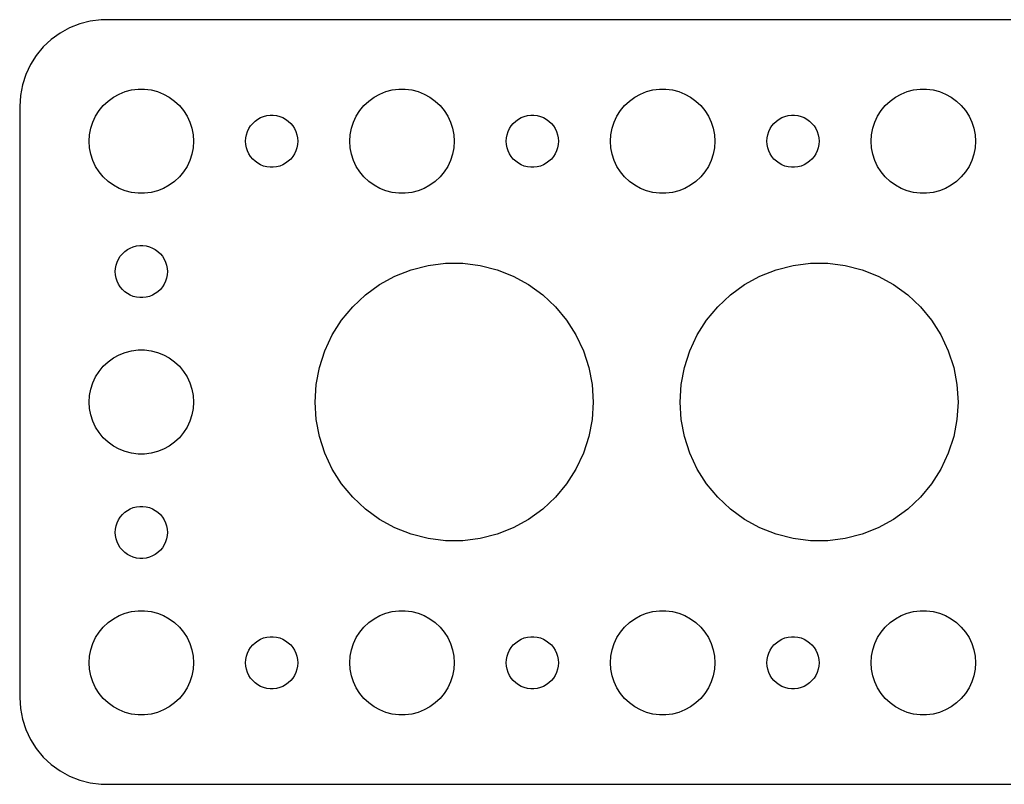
# Model space of a CAD drawing. Header units: metres. Extents: x -67 to 67, y 32 to 76.
# Drawn here: x -67 to -10.3, y 32 to 76 of the extents above; entities that cross this region are included whole.
import ezdxf

# ---------------------------------------------------------------- set-up
doc = ezdxf.new("R2010")
doc.units = ezdxf.units.M

msp = doc.modelspace()

# ---------------------------------------------------------------- linework, layer by layer
for p, q in [((-62.3139, 75.9901), (-62.9369, 75.9114)), ((62.3139, 75.9901), (-62.3139, 75.9901)), ((-64.1289, 75.5241), (-64.6791, 75.2216)), ((-63.5451, 75.7553), (-64.1289, 75.5241)), ((-62.9369, 75.9114), (-63.5451, 75.7553)), ((-65.1871, 74.8526), (-65.6448, 74.4227)), ((-64.6791, 75.2216), (-65.1871, 74.8526)), ((-65.6448, 74.4227), (-66.0451, 73.9389)), ((-66.0451, 73.9389), (-66.3815, 73.4088)), ((-66.3815, 73.4088), (-66.6489, 72.8406)), ((-66.6489, 72.8406), (-66.8429, 72.2434)), ((-66.8429, 72.2434), (-66.9606, 71.6267)), ((-60.5621, 71.9469), (-60.1884, 71.9941)), ((-60.1884, 71.9941), (-59.8116, 71.9941)), ((-59.8116, 71.9941), (-59.4379, 71.9469)), ((-45.5621, 71.9469), (-45.1884, 71.9941)), ((-45.1884, 71.9941), (-44.8116, 71.9941)), ((-44.8116, 71.9941), (-44.4379, 71.9469)), ((-30.5621, 71.9469), (-30.1884, 71.9941)), ((-30.1884, 71.9941), (-29.8116, 71.9941)), ((-29.8116, 71.9941), (-29.4379, 71.9469)), ((-15.5621, 71.9469), (-15.1884, 71.9941)), ((-15.1884, 71.9941), (-14.8116, 71.9941)), ((-14.8116, 71.9941), (-14.4379, 71.9469)), ((-66.9606, 71.6267), (-67, 71)), ((-61.9123, 71.3115), (-61.6075, 71.533)), ((-61.6075, 71.533), (-61.2773, 71.7145)), ((-61.2773, 71.7145), (-60.927, 71.8532)), ((-60.927, 71.8532), (-60.5621, 71.9469)), ((-59.4379, 71.9469), (-59.0729, 71.8532)), ((-59.0729, 71.8532), (-58.7227, 71.7145)), ((-58.7227, 71.7145), (-58.3925, 71.533)), ((-58.3925, 71.533), (-58.0877, 71.3115)), ((-46.9123, 71.3115), (-46.6075, 71.533)), ((-46.6075, 71.533), (-46.2773, 71.7145)), ((-46.2773, 71.7145), (-45.927, 71.8532)), ((-45.927, 71.8532), (-45.5621, 71.9469)), ((-44.4379, 71.9469), (-44.0729, 71.8532)), ((-44.0729, 71.8532), (-43.7227, 71.7145)), ((-43.7227, 71.7145), (-43.3925, 71.533)), ((-43.3925, 71.533), (-43.0877, 71.3115)), ((-31.9123, 71.3115), (-31.6075, 71.533)), ((-31.6075, 71.533), (-31.2773, 71.7145)), ((-31.2773, 71.7145), (-30.927, 71.8532)), ((-30.927, 71.8532), (-30.5621, 71.9469)), ((-29.4379, 71.9469), (-29.0729, 71.8532)), ((-29.0729, 71.8532), (-28.7227, 71.7145)), ((-28.7227, 71.7145), (-28.3925, 71.533)), ((-28.3925, 71.533), (-28.0877, 71.3115)), ((-16.9123, 71.3115), (-16.6075, 71.533)), ((-16.6075, 71.533), (-16.2773, 71.7145)), ((-16.2773, 71.7145), (-15.927, 71.8532)), ((-15.927, 71.8532), (-15.5621, 71.9469)), ((-14.4379, 71.9469), (-14.0729, 71.8532)), ((-14.0729, 71.8532), (-13.7227, 71.7145)), ((-13.7227, 71.7145), (-13.3925, 71.533)), ((-13.3925, 71.533), (-13.0877, 71.3115)), ((-67, 71), (-67, 37)), ((-62.427, 70.7634), (-62.1869, 71.0536)), ((-62.1869, 71.0536), (-61.9123, 71.3115)), ((-58.0877, 71.3115), (-57.8131, 71.0536)), ((-57.8131, 71.0536), (-57.5729, 70.7634)), ((-47.427, 70.7634), (-47.1869, 71.0536)), ((-47.1869, 71.0536), (-46.9123, 71.3115)), ((-43.0877, 71.3115), (-42.8131, 71.0536)), ((-42.8131, 71.0536), (-42.5729, 70.7634)), ((-32.427, 70.7634), (-32.1869, 71.0536)), ((-32.1869, 71.0536), (-31.9123, 71.3115)), ((-28.0877, 71.3115), (-27.8131, 71.0536)), ((-27.8131, 71.0536), (-27.5729, 70.7634)), ((-17.427, 70.7634), (-17.1869, 71.0536)), ((-17.1869, 71.0536), (-16.9123, 71.3115)), ((-13.0877, 71.3115), (-12.8131, 71.0536)), ((-12.8131, 71.0536), (-12.5729, 70.7634)), ((-62.7893, 70.1044), (-62.6289, 70.4453)), ((-62.6289, 70.4453), (-62.427, 70.7634)), ((-57.5729, 70.7634), (-57.3711, 70.4453)), ((-57.3711, 70.4453), (-57.2107, 70.1044)), ((-53.4561, 70.1558), (-53.3037, 70.2665)), ((-53.3037, 70.2665), (-53.1387, 70.3572)), ((-53.1387, 70.3572), (-52.9635, 70.4266)), ((-52.9635, 70.4266), (-52.7811, 70.4734)), ((-52.7811, 70.4734), (-52.5942, 70.497)), ((-52.5942, 70.497), (-52.4058, 70.497)), ((-52.4058, 70.497), (-52.2189, 70.4734)), ((-52.2189, 70.4734), (-52.0365, 70.4266)), ((-52.0365, 70.4266), (-51.8613, 70.3572)), ((-51.8613, 70.3572), (-51.6963, 70.2665)), ((-51.6963, 70.2665), (-51.5439, 70.1558)), ((-47.7893, 70.1044), (-47.6289, 70.4453)), ((-47.6289, 70.4453), (-47.427, 70.7634)), ((-42.5729, 70.7634), (-42.3711, 70.4453)), ((-42.3711, 70.4453), (-42.2107, 70.1044)), ((-38.4561, 70.1558), (-38.3037, 70.2665)), ((-38.3037, 70.2665), (-38.1387, 70.3572)), ((-38.1387, 70.3572), (-37.9635, 70.4266)), ((-37.9635, 70.4266), (-37.7811, 70.4734)), ((-37.7811, 70.4734), (-37.5942, 70.497)), ((-37.5942, 70.497), (-37.4058, 70.497)), ((-37.4058, 70.497), (-37.2189, 70.4734)), ((-37.2189, 70.4734), (-37.0365, 70.4266)), ((-37.0365, 70.4266), (-36.8613, 70.3572)), ((-36.8613, 70.3572), (-36.6963, 70.2665)), ((-36.6963, 70.2665), (-36.5439, 70.1558)), ((-32.7893, 70.1044), (-32.6289, 70.4453)), ((-32.6289, 70.4453), (-32.427, 70.7634)), ((-27.5729, 70.7634), (-27.3711, 70.4453)), ((-27.3711, 70.4453), (-27.2107, 70.1044)), ((-23.4561, 70.1558), (-23.3037, 70.2665)), ((-23.3037, 70.2665), (-23.1387, 70.3572)), ((-23.1387, 70.3572), (-22.9635, 70.4266)), ((-22.9635, 70.4266), (-22.7811, 70.4734)), ((-22.7811, 70.4734), (-22.5942, 70.497)), ((-22.5942, 70.497), (-22.4058, 70.497)), ((-22.4058, 70.497), (-22.2189, 70.4734)), ((-22.2189, 70.4734), (-22.0365, 70.4266)), ((-22.0365, 70.4266), (-21.8613, 70.3572)), ((-21.8613, 70.3572), (-21.6963, 70.2665)), ((-21.6963, 70.2665), (-21.5439, 70.1558)), ((-17.7893, 70.1044), (-17.6289, 70.4453)), ((-17.6289, 70.4453), (-17.427, 70.7634)), ((-12.5729, 70.7634), (-12.3711, 70.4453)), ((-12.3711, 70.4453), (-12.2107, 70.1044)), ((-62.9763, 69.376), (-62.9057, 69.7461)), ((-62.9057, 69.7461), (-62.7893, 70.1044)), ((-57.2107, 70.1044), (-57.0942, 69.7461)), ((-57.0942, 69.7461), (-57.0237, 69.376)), ((-53.8947, 69.5522), (-53.8145, 69.7226)), ((-53.8145, 69.7226), (-53.7135, 69.8817)), ((-53.7135, 69.8817), (-53.5934, 70.0268)), ((-53.5934, 70.0268), (-53.4561, 70.1558)), ((-51.5439, 70.1558), (-51.4065, 70.0268)), ((-51.4065, 70.0268), (-51.2865, 69.8817)), ((-51.2865, 69.8817), (-51.1855, 69.7226)), ((-51.1855, 69.7226), (-51.1053, 69.5522)), ((-47.9763, 69.376), (-47.9057, 69.7461)), ((-47.9057, 69.7461), (-47.7893, 70.1044)), ((-42.2107, 70.1044), (-42.0942, 69.7461)), ((-42.0942, 69.7461), (-42.0237, 69.376)), ((-38.8947, 69.5522), (-38.8145, 69.7226)), ((-38.8145, 69.7226), (-38.7135, 69.8817)), ((-38.7135, 69.8817), (-38.5934, 70.0268)), ((-38.5934, 70.0268), (-38.4561, 70.1558)), ((-36.5439, 70.1558), (-36.4065, 70.0268)), ((-36.4065, 70.0268), (-36.2865, 69.8817)), ((-36.2865, 69.8817), (-36.1855, 69.7226)), ((-36.1855, 69.7226), (-36.1053, 69.5522)), ((-32.9763, 69.376), (-32.9057, 69.7461)), ((-32.9057, 69.7461), (-32.7893, 70.1044)), ((-27.2107, 70.1044), (-27.0942, 69.7461)), ((-27.0942, 69.7461), (-27.0237, 69.376)), ((-23.8947, 69.5522), (-23.8145, 69.7226)), ((-23.8145, 69.7226), (-23.7135, 69.8817)), ((-23.7135, 69.8817), (-23.5934, 70.0268)), ((-23.5934, 70.0268), (-23.4561, 70.1558)), ((-21.5439, 70.1558), (-21.4065, 70.0268)), ((-21.4065, 70.0268), (-21.2865, 69.8817)), ((-21.2865, 69.8817), (-21.1855, 69.7226)), ((-21.1855, 69.7226), (-21.1053, 69.5522)), ((-17.9763, 69.376), (-17.9057, 69.7461)), ((-17.9057, 69.7461), (-17.7893, 70.1044)), ((-12.2107, 70.1044), (-12.0942, 69.7461)), ((-12.0942, 69.7461), (-12.0237, 69.376)), ((-63, 69), (-62.9763, 69.376)), ((-57.0237, 69.376), (-57, 69)), ((-54, 69), (-53.9882, 69.188)), ((-53.9882, 69.188), (-53.9529, 69.373)), ((-53.9529, 69.373), (-53.8947, 69.5522)), ((-51.1053, 69.5522), (-51.0471, 69.373)), ((-51.0471, 69.373), (-51.0118, 69.188)), ((-51.0118, 69.188), (-51, 69)), ((-48, 69), (-47.9763, 69.376)), ((-42.0237, 69.376), (-42, 69)), ((-39, 69), (-38.9882, 69.188)), ((-38.9882, 69.188), (-38.9529, 69.373)), ((-38.9529, 69.373), (-38.8947, 69.5522)), ((-36.1053, 69.5522), (-36.0471, 69.373)), ((-36.0471, 69.373), (-36.0118, 69.188)), ((-36.0118, 69.188), (-36, 69)), ((-33, 69), (-32.9763, 69.376)), ((-27.0237, 69.376), (-27, 69)), ((-24, 69), (-23.9882, 69.188)), ((-23.9882, 69.188), (-23.9529, 69.373)), ((-23.9529, 69.373), (-23.8947, 69.5522)), ((-21.1053, 69.5522), (-21.0471, 69.373)), ((-21.0471, 69.373), (-21.0118, 69.188)), ((-21.0118, 69.188), (-21, 69)), ((-18, 69), (-17.9763, 69.376)), ((-12.0237, 69.376), (-12, 69)), ((-62.9763, 68.624), (-63, 69)), ((-62.9057, 68.2539), (-62.9763, 68.624)), ((-57.0237, 68.624), (-57.0942, 68.2539)), ((-57, 69), (-57.0237, 68.624)), ((-53.9882, 68.812), (-54, 69)), ((-53.9529, 68.627), (-53.9882, 68.812)), ((-53.8947, 68.4478), (-53.9529, 68.627)), ((-51.0471, 68.627), (-51.1053, 68.4478)), ((-51.0118, 68.812), (-51.0471, 68.627)), ((-51, 69), (-51.0118, 68.812)), ((-47.9763, 68.624), (-48, 69)), ((-47.9057, 68.2539), (-47.9763, 68.624)), ((-42.0237, 68.624), (-42.0942, 68.2539)), ((-42, 69), (-42.0237, 68.624)), ((-38.9882, 68.812), (-39, 69)), ((-38.9529, 68.627), (-38.9882, 68.812)), ((-38.8947, 68.4478), (-38.9529, 68.627)), ((-36.0471, 68.627), (-36.1053, 68.4478)), ((-36.0118, 68.812), (-36.0471, 68.627)), ((-36, 69), (-36.0118, 68.812)), ((-32.9763, 68.624), (-33, 69)), ((-32.9057, 68.2539), (-32.9763, 68.624)), ((-27.0237, 68.624), (-27.0942, 68.2539)), ((-27, 69), (-27.0237, 68.624)), ((-23.9882, 68.812), (-24, 69)), ((-23.9529, 68.627), (-23.9882, 68.812)), ((-23.8947, 68.4478), (-23.9529, 68.627)), ((-21.0471, 68.627), (-21.1053, 68.4478)), ((-21.0118, 68.812), (-21.0471, 68.627)), ((-21, 69), (-21.0118, 68.812)), ((-17.9763, 68.624), (-18, 69)), ((-17.9057, 68.2539), (-17.9763, 68.624)), ((-12.0237, 68.624), (-12.0942, 68.2539)), ((-12, 69), (-12.0237, 68.624)), ((-62.7893, 67.8956), (-62.9057, 68.2539)), ((-57.0942, 68.2539), (-57.2107, 67.8956)), ((-53.8145, 68.2774), (-53.8947, 68.4478)), ((-53.7135, 68.1183), (-53.8145, 68.2774)), ((-53.5934, 67.9732), (-53.7135, 68.1183)), ((-51.2865, 68.1183), (-51.4065, 67.9732)), ((-51.1855, 68.2774), (-51.2865, 68.1183)), ((-51.1053, 68.4478), (-51.1855, 68.2774)), ((-47.7893, 67.8956), (-47.9057, 68.2539)), ((-42.0942, 68.2539), (-42.2107, 67.8956)), ((-38.8145, 68.2774), (-38.8947, 68.4478)), ((-38.7135, 68.1183), (-38.8145, 68.2774)), ((-38.5934, 67.9732), (-38.7135, 68.1183)), ((-36.2865, 68.1183), (-36.4065, 67.9732)), ((-36.1855, 68.2774), (-36.2865, 68.1183)), ((-36.1053, 68.4478), (-36.1855, 68.2774)), ((-32.7893, 67.8956), (-32.9057, 68.2539)), ((-27.0942, 68.2539), (-27.2107, 67.8956)), ((-23.8145, 68.2774), (-23.8947, 68.4478)), ((-23.7135, 68.1183), (-23.8145, 68.2774)), ((-23.5934, 67.9732), (-23.7135, 68.1183)), ((-21.2865, 68.1183), (-21.4065, 67.9732)), ((-21.1855, 68.2774), (-21.2865, 68.1183)), ((-21.1053, 68.4478), (-21.1855, 68.2774)), ((-17.7893, 67.8956), (-17.9057, 68.2539)), ((-12.0942, 68.2539), (-12.2107, 67.8956)), ((-62.6289, 67.5547), (-62.7893, 67.8956)), ((-62.427, 67.2366), (-62.6289, 67.5547)), ((-57.3711, 67.5547), (-57.5729, 67.2366)), ((-57.2107, 67.8956), (-57.3711, 67.5547)), ((-53.4561, 67.8442), (-53.5934, 67.9732)), ((-53.3037, 67.7335), (-53.4561, 67.8442)), ((-53.1387, 67.6427), (-53.3037, 67.7335)), ((-52.9635, 67.5734), (-53.1387, 67.6427)), ((-52.7811, 67.5266), (-52.9635, 67.5734)), ((-52.5942, 67.5029), (-52.7811, 67.5266)), ((-52.4058, 67.5029), (-52.5942, 67.5029)), ((-52.2189, 67.5266), (-52.4058, 67.5029)), ((-52.0365, 67.5734), (-52.2189, 67.5266)), ((-51.8613, 67.6427), (-52.0365, 67.5734)), ((-51.6963, 67.7335), (-51.8613, 67.6427)), ((-51.5439, 67.8442), (-51.6963, 67.7335)), ((-51.4065, 67.9732), (-51.5439, 67.8442)), ((-47.6289, 67.5547), (-47.7893, 67.8956)), ((-47.427, 67.2366), (-47.6289, 67.5547)), ((-42.3711, 67.5547), (-42.5729, 67.2366)), ((-42.2107, 67.8956), (-42.3711, 67.5547)), ((-38.4561, 67.8442), (-38.5934, 67.9732)), ((-38.3037, 67.7335), (-38.4561, 67.8442)), ((-38.1387, 67.6427), (-38.3037, 67.7335)), ((-37.9635, 67.5734), (-38.1387, 67.6427)), ((-37.7811, 67.5266), (-37.9635, 67.5734)), ((-37.5942, 67.5029), (-37.7811, 67.5266)), ((-37.4058, 67.5029), (-37.5942, 67.5029)), ((-37.2189, 67.5266), (-37.4058, 67.5029)), ((-37.0365, 67.5734), (-37.2189, 67.5266)), ((-36.8613, 67.6427), (-37.0365, 67.5734)), ((-36.6963, 67.7335), (-36.8613, 67.6427)), ((-36.5439, 67.8442), (-36.6963, 67.7335)), ((-36.4065, 67.9732), (-36.5439, 67.8442)), ((-32.6289, 67.5547), (-32.7893, 67.8956)), ((-32.427, 67.2366), (-32.6289, 67.5547)), ((-27.3711, 67.5547), (-27.5729, 67.2366)), ((-27.2107, 67.8956), (-27.3711, 67.5547)), ((-23.4561, 67.8442), (-23.5934, 67.9732)), ((-23.3037, 67.7335), (-23.4561, 67.8442)), ((-23.1387, 67.6427), (-23.3037, 67.7335)), ((-22.9635, 67.5734), (-23.1387, 67.6427)), ((-22.7811, 67.5266), (-22.9635, 67.5734)), ((-22.5942, 67.5029), (-22.7811, 67.5266)), ((-22.4058, 67.5029), (-22.5942, 67.5029)), ((-22.2189, 67.5266), (-22.4058, 67.5029)), ((-22.0365, 67.5734), (-22.2189, 67.5266)), ((-21.8613, 67.6427), (-22.0365, 67.5734)), ((-21.6963, 67.7335), (-21.8613, 67.6427)), ((-21.5439, 67.8442), (-21.6963, 67.7335)), ((-21.4065, 67.9732), (-21.5439, 67.8442)), ((-17.6289, 67.5547), (-17.7893, 67.8956)), ((-17.427, 67.2366), (-17.6289, 67.5547)), ((-12.3711, 67.5547), (-12.5729, 67.2366)), ((-12.2107, 67.8956), (-12.3711, 67.5547)), ((-62.1869, 66.9464), (-62.427, 67.2366)), ((-61.9123, 66.6884), (-62.1869, 66.9464)), ((-57.8131, 66.9464), (-58.0877, 66.6884)), ((-57.5729, 67.2366), (-57.8131, 66.9464)), ((-47.1869, 66.9464), (-47.427, 67.2366)), ((-46.9123, 66.6884), (-47.1869, 66.9464)), ((-42.8131, 66.9464), (-43.0877, 66.6884)), ((-42.5729, 67.2366), (-42.8131, 66.9464)), ((-32.1869, 66.9464), (-32.427, 67.2366)), ((-31.9123, 66.6884), (-32.1869, 66.9464)), ((-27.8131, 66.9464), (-28.0877, 66.6884)), ((-27.5729, 67.2366), (-27.8131, 66.9464)), ((-17.1869, 66.9464), (-17.427, 67.2366)), ((-16.9123, 66.6884), (-17.1869, 66.9464)), ((-12.8131, 66.9464), (-13.0877, 66.6884)), ((-12.5729, 67.2366), (-12.8131, 66.9464)), ((-61.6075, 66.467), (-61.9123, 66.6884)), ((-61.2773, 66.2855), (-61.6075, 66.467)), ((-58.3925, 66.467), (-58.7227, 66.2855)), ((-58.0877, 66.6884), (-58.3925, 66.467)), ((-46.6075, 66.467), (-46.9123, 66.6884)), ((-46.2773, 66.2855), (-46.6075, 66.467)), ((-43.3925, 66.467), (-43.7227, 66.2855)), ((-43.0877, 66.6884), (-43.3925, 66.467)), ((-31.6075, 66.467), (-31.9123, 66.6884)), ((-31.2773, 66.2855), (-31.6075, 66.467)), ((-28.3925, 66.467), (-28.7227, 66.2855)), ((-28.0877, 66.6884), (-28.3925, 66.467)), ((-16.6075, 66.467), (-16.9123, 66.6884)), ((-16.2773, 66.2855), (-16.6075, 66.467)), ((-13.3925, 66.467), (-13.7227, 66.2855)), ((-13.0877, 66.6884), (-13.3925, 66.467)), ((-60.927, 66.1468), (-61.2773, 66.2855)), ((-60.5621, 66.0531), (-60.927, 66.1468)), ((-60.1884, 66.0059), (-60.5621, 66.0531)), ((-59.8116, 66.0059), (-60.1884, 66.0059)), ((-59.4379, 66.0531), (-59.8116, 66.0059)), ((-59.0729, 66.1468), (-59.4379, 66.0531)), ((-58.7227, 66.2855), (-59.0729, 66.1468)), ((-45.927, 66.1468), (-46.2773, 66.2855)), ((-45.5621, 66.0531), (-45.927, 66.1468)), ((-45.1884, 66.0059), (-45.5621, 66.0531)), ((-44.8116, 66.0059), (-45.1884, 66.0059)), ((-44.4379, 66.0531), (-44.8116, 66.0059)), ((-44.0729, 66.1468), (-44.4379, 66.0531)), ((-43.7227, 66.2855), (-44.0729, 66.1468)), ((-30.927, 66.1468), (-31.2773, 66.2855)), ((-30.5621, 66.0531), (-30.927, 66.1468)), ((-30.1884, 66.0059), (-30.5621, 66.0531)), ((-29.8116, 66.0059), (-30.1884, 66.0059)), ((-29.4379, 66.0531), (-29.8116, 66.0059)), ((-29.0729, 66.1468), (-29.4379, 66.0531)), ((-28.7227, 66.2855), (-29.0729, 66.1468)), ((-15.927, 66.1468), (-16.2773, 66.2855)), ((-15.5621, 66.0531), (-15.927, 66.1468)), ((-15.1884, 66.0059), (-15.5621, 66.0531)), ((-14.8116, 66.0059), (-15.1884, 66.0059)), ((-14.4379, 66.0531), (-14.8116, 66.0059)), ((-14.0729, 66.1468), (-14.4379, 66.0531)), ((-13.7227, 66.2855), (-14.0729, 66.1468)), ((-60.6387, 62.8572), (-60.4635, 62.9266)), ((-60.4635, 62.9266), (-60.2811, 62.9734)), ((-60.2811, 62.9734), (-60.0942, 62.997)), ((-60.0942, 62.997), (-59.9058, 62.997)), ((-59.9058, 62.997), (-59.7189, 62.9734)), ((-59.7189, 62.9734), (-59.5365, 62.9266)), ((-59.5365, 62.9266), (-59.3613, 62.8572)), ((-61.3145, 62.2226), (-61.2135, 62.3817)), ((-61.2135, 62.3817), (-61.0934, 62.5268)), ((-61.0934, 62.5268), (-60.9561, 62.6558)), ((-60.9561, 62.6558), (-60.8037, 62.7665)), ((-60.8037, 62.7665), (-60.6387, 62.8572)), ((-59.3613, 62.8572), (-59.1963, 62.7665)), ((-59.1963, 62.7665), (-59.0439, 62.6558)), ((-59.0439, 62.6558), (-58.9065, 62.5268)), ((-58.9065, 62.5268), (-58.7865, 62.3817)), ((-58.7865, 62.3817), (-58.6855, 62.2226)), ((-61.4882, 61.688), (-61.4529, 61.873)), ((-61.4529, 61.873), (-61.3947, 62.0522)), ((-61.3947, 62.0522), (-61.3145, 62.2226)), ((-58.6855, 62.2226), (-58.6053, 62.0522)), ((-58.6053, 62.0522), (-58.5471, 61.873)), ((-58.5471, 61.873), (-58.5118, 61.688)), ((-44.4721, 61.6084), (-43.499, 61.8583)), ((-43.499, 61.8583), (-42.5023, 61.9842)), ((-42.5023, 61.9842), (-41.4977, 61.9842)), ((-41.4977, 61.9842), (-40.5009, 61.8583)), ((-40.5009, 61.8583), (-39.5279, 61.6084)), ((-23.4721, 61.6084), (-22.499, 61.8583)), ((-22.499, 61.8583), (-21.5023, 61.9842)), ((-21.5023, 61.9842), (-20.4977, 61.9842)), ((-20.4977, 61.9842), (-19.5009, 61.8583)), ((-19.5009, 61.8583), (-18.5279, 61.6084)), ((-61.5, 61.5), (-61.4882, 61.688)), ((-61.4882, 61.312), (-61.5, 61.5)), ((-61.4529, 61.127), (-61.4882, 61.312)), ((-58.5118, 61.312), (-58.5471, 61.127)), ((-58.5118, 61.688), (-58.5, 61.5)), ((-58.5, 61.5), (-58.5118, 61.312)), ((-46.2866, 60.7546), (-45.4062, 61.2386)), ((-45.4062, 61.2386), (-44.4721, 61.6084)), ((-39.5279, 61.6084), (-38.5938, 61.2386)), ((-38.5938, 61.2386), (-37.7134, 60.7546)), ((-25.2866, 60.7546), (-24.4062, 61.2386)), ((-24.4062, 61.2386), (-23.4721, 61.6084)), ((-18.5279, 61.6084), (-17.5938, 61.2386)), ((-17.5938, 61.2386), (-16.7134, 60.7546)), ((-61.3947, 60.9478), (-61.4529, 61.127)), ((-61.3145, 60.7774), (-61.3947, 60.9478)), ((-61.2135, 60.6183), (-61.3145, 60.7774)), ((-58.6855, 60.7774), (-58.7865, 60.6183)), ((-58.6053, 60.9478), (-58.6855, 60.7774)), ((-58.5471, 61.127), (-58.6053, 60.9478)), ((-47.0994, 60.1641), (-46.2866, 60.7546)), ((-37.7134, 60.7546), (-36.9006, 60.1641)), ((-26.0994, 60.1641), (-25.2866, 60.7546)), ((-16.7134, 60.7546), (-15.9006, 60.1641)), ((-61.0934, 60.4732), (-61.2135, 60.6183)), ((-60.9561, 60.3442), (-61.0934, 60.4732)), ((-60.8037, 60.2335), (-60.9561, 60.3442)), ((-60.6387, 60.1427), (-60.8037, 60.2335)), ((-60.4635, 60.0734), (-60.6387, 60.1427)), ((-60.2811, 60.0266), (-60.4635, 60.0734)), ((-59.5365, 60.0734), (-59.7189, 60.0266)), ((-59.3613, 60.1427), (-59.5365, 60.0734)), ((-59.1963, 60.2335), (-59.3613, 60.1427)), ((-59.0439, 60.3442), (-59.1963, 60.2335)), ((-58.9065, 60.4732), (-59.0439, 60.3442)), ((-58.7865, 60.6183), (-58.9065, 60.4732)), ((-47.8317, 59.4764), (-47.0994, 60.1641)), ((-36.9006, 60.1641), (-36.1682, 59.4764)), ((-26.8317, 59.4764), (-26.0994, 60.1641)), ((-15.9006, 60.1641), (-15.1682, 59.4764)), ((-60.0942, 60.0029), (-60.2811, 60.0266)), ((-59.9058, 60.0029), (-60.0942, 60.0029)), ((-59.7189, 60.0266), (-59.9058, 60.0029)), ((-48.4721, 58.7023), (-47.8317, 59.4764)), ((-36.1682, 59.4764), (-35.5279, 58.7023)), ((-27.4721, 58.7023), (-26.8317, 59.4764)), ((-15.1682, 59.4764), (-14.5279, 58.7023)), ((-49.0105, 57.854), (-48.4721, 58.7023)), ((-35.5279, 58.7023), (-34.9895, 57.854)), ((-28.0105, 57.854), (-27.4721, 58.7023)), ((-14.5279, 58.7023), (-13.9895, 57.854)), ((-49.4382, 56.945), (-49.0105, 57.854)), ((-34.9895, 57.854), (-34.5618, 56.945)), ((-28.4382, 56.945), (-28.0105, 57.854)), ((-13.9895, 57.854), (-13.5618, 56.945)), ((-61.6075, 56.533), (-61.2773, 56.7145)), ((-61.2773, 56.7145), (-60.927, 56.8532)), ((-60.927, 56.8532), (-60.5621, 56.9469)), ((-60.5621, 56.9469), (-60.1884, 56.9941)), ((-60.1884, 56.9941), (-59.8116, 56.9941)), ((-59.8116, 56.9941), (-59.4379, 56.9469)), ((-59.4379, 56.9469), (-59.0729, 56.8532)), ((-59.0729, 56.8532), (-58.7227, 56.7145)), ((-58.7227, 56.7145), (-58.3925, 56.533)), ((-49.7487, 55.9895), (-49.4382, 56.945)), ((-34.5618, 56.945), (-34.2513, 55.9895)), ((-28.7487, 55.9895), (-28.4382, 56.945)), ((-13.5618, 56.945), (-13.2513, 55.9895)), ((-62.1869, 56.0536), (-61.9123, 56.3115)), ((-61.9123, 56.3115), (-61.6075, 56.533)), ((-58.3925, 56.533), (-58.0877, 56.3115)), ((-58.0877, 56.3115), (-57.8131, 56.0536)), ((-62.6289, 55.4453), (-62.427, 55.7634)), ((-62.427, 55.7634), (-62.1869, 56.0536)), ((-57.8131, 56.0536), (-57.5729, 55.7634)), ((-57.5729, 55.7634), (-57.3711, 55.4453)), ((-49.9369, 55.0027), (-49.7487, 55.9895)), ((-34.2513, 55.9895), (-34.0631, 55.0027)), ((-28.9369, 55.0027), (-28.7487, 55.9895)), ((-13.2513, 55.9895), (-13.0631, 55.0027)), ((-62.9057, 54.7461), (-62.7893, 55.1044)), ((-62.7893, 55.1044), (-62.6289, 55.4453)), ((-57.3711, 55.4453), (-57.2107, 55.1044)), ((-57.2107, 55.1044), (-57.0942, 54.7461)), ((-50, 54), (-49.9369, 55.0027)), ((-34.0631, 55.0027), (-34, 54)), ((-29, 54), (-28.9369, 55.0027)), ((-13.0631, 55.0027), (-13, 54)), ((-62.9763, 54.376), (-62.9057, 54.7461)), ((-57.0942, 54.7461), (-57.0237, 54.376)), ((-63, 54), (-62.9763, 54.376)), ((-62.9763, 53.624), (-63, 54)), ((-57.0237, 54.376), (-57, 54)), ((-57, 54), (-57.0237, 53.624)), ((-49.9369, 52.9973), (-50, 54)), ((-34, 54), (-34.0631, 52.9973)), ((-28.9369, 52.9973), (-29, 54)), ((-13, 54), (-13.0631, 52.9973)), ((-62.9057, 53.2539), (-62.9763, 53.624)), ((-57.0237, 53.624), (-57.0942, 53.2539)), ((-62.7893, 52.8956), (-62.9057, 53.2539)), ((-62.6289, 52.5547), (-62.7893, 52.8956)), ((-57.2107, 52.8956), (-57.3711, 52.5547)), ((-57.0942, 53.2539), (-57.2107, 52.8956)), ((-49.7487, 52.0105), (-49.9369, 52.9973)), ((-34.0631, 52.9973), (-34.2513, 52.0105)), ((-28.7487, 52.0105), (-28.9369, 52.9973)), ((-13.0631, 52.9973), (-13.2513, 52.0105)), ((-62.427, 52.2366), (-62.6289, 52.5547)), ((-62.1869, 51.9464), (-62.427, 52.2366)), ((-57.5729, 52.2366), (-57.8131, 51.9464)), ((-57.3711, 52.5547), (-57.5729, 52.2366)), ((-61.9123, 51.6885), (-62.1869, 51.9464)), ((-61.6075, 51.467), (-61.9123, 51.6885)), ((-58.0877, 51.6885), (-58.3925, 51.467)), ((-57.8131, 51.9464), (-58.0877, 51.6885)), ((-49.4382, 51.055), (-49.7487, 52.0105)), ((-34.2513, 52.0105), (-34.5618, 51.055)), ((-28.4382, 51.055), (-28.7487, 52.0105)), ((-13.2513, 52.0105), (-13.5618, 51.055)), ((-61.2773, 51.2855), (-61.6075, 51.467)), ((-60.927, 51.1468), (-61.2773, 51.2855)), ((-60.5621, 51.0531), (-60.927, 51.1468)), ((-60.1884, 51.0059), (-60.5621, 51.0531)), ((-59.8116, 51.0059), (-60.1884, 51.0059)), ((-59.4379, 51.0531), (-59.8116, 51.0059)), ((-59.0729, 51.1468), (-59.4379, 51.0531)), ((-58.7227, 51.2855), (-59.0729, 51.1468)), ((-58.3925, 51.467), (-58.7227, 51.2855)), ((-49.0105, 50.146), (-49.4382, 51.055)), ((-34.5618, 51.055), (-34.9895, 50.146)), ((-28.0105, 50.146), (-28.4382, 51.055)), ((-13.5618, 51.055), (-13.9895, 50.146)), ((-48.4721, 49.2977), (-49.0105, 50.146)), ((-34.9895, 50.146), (-35.5279, 49.2977)), ((-27.4721, 49.2977), (-28.0105, 50.146)), ((-13.9895, 50.146), (-14.5279, 49.2977)), ((-47.8317, 48.5236), (-48.4721, 49.2977)), ((-35.5279, 49.2977), (-36.1682, 48.5236)), ((-26.8317, 48.5236), (-27.4721, 49.2977)), ((-14.5279, 49.2977), (-15.1682, 48.5236)), ((-47.0994, 47.8359), (-47.8317, 48.5236)), ((-36.1682, 48.5236), (-36.9006, 47.8359)), ((-26.0994, 47.8359), (-26.8317, 48.5236)), ((-15.1682, 48.5236), (-15.9006, 47.8359)), ((-61.0934, 47.5268), (-60.9561, 47.6558)), ((-60.9561, 47.6558), (-60.8037, 47.7665)), ((-60.8037, 47.7665), (-60.6387, 47.8573)), ((-60.6387, 47.8573), (-60.4635, 47.9266)), ((-60.4635, 47.9266), (-60.2811, 47.9734)), ((-60.2811, 47.9734), (-60.0942, 47.9971)), ((-60.0942, 47.9971), (-59.9058, 47.9971)), ((-59.9058, 47.9971), (-59.7189, 47.9734)), ((-59.7189, 47.9734), (-59.5365, 47.9266)), ((-59.5365, 47.9266), (-59.3613, 47.8573)), ((-59.3613, 47.8573), (-59.1963, 47.7665)), ((-59.1963, 47.7665), (-59.0439, 47.6558)), ((-59.0439, 47.6558), (-58.9065, 47.5268)), ((-46.2866, 47.2454), (-47.0994, 47.8359)), ((-36.9006, 47.8359), (-37.7134, 47.2454)), ((-25.2866, 47.2454), (-26.0994, 47.8359)), ((-15.9006, 47.8359), (-16.7134, 47.2454)), ((-61.4529, 46.873), (-61.3947, 47.0522)), ((-61.3947, 47.0522), (-61.3145, 47.2226)), ((-61.3145, 47.2226), (-61.2135, 47.3817)), ((-61.2135, 47.3817), (-61.0934, 47.5268)), ((-58.9065, 47.5268), (-58.7865, 47.3817)), ((-58.7865, 47.3817), (-58.6855, 47.2226)), ((-58.6855, 47.2226), (-58.6053, 47.0522)), ((-58.6053, 47.0522), (-58.5471, 46.873)), ((-45.4062, 46.7614), (-46.2866, 47.2454)), ((-37.7134, 47.2454), (-38.5938, 46.7614)), ((-24.4062, 46.7614), (-25.2866, 47.2454)), ((-16.7134, 47.2454), (-17.5938, 46.7614)), ((-61.5, 46.5), (-61.4882, 46.688)), ((-61.4882, 46.312), (-61.5, 46.5)), ((-61.4882, 46.688), (-61.4529, 46.873)), ((-58.5471, 46.873), (-58.5118, 46.688)), ((-58.5118, 46.688), (-58.5, 46.5)), ((-58.5, 46.5), (-58.5118, 46.312)), ((-44.4721, 46.3916), (-45.4062, 46.7614)), ((-38.5938, 46.7614), (-39.5279, 46.3916)), ((-23.4721, 46.3916), (-24.4062, 46.7614)), ((-17.5938, 46.7614), (-18.5279, 46.3916)), ((-61.4529, 46.127), (-61.4882, 46.312)), ((-61.3947, 45.9478), (-61.4529, 46.127)), ((-61.3145, 45.7774), (-61.3947, 45.9478)), ((-58.6053, 45.9478), (-58.6855, 45.7774)), ((-58.5471, 46.127), (-58.6053, 45.9478)), ((-58.5118, 46.312), (-58.5471, 46.127)), ((-43.499, 46.1417), (-44.4721, 46.3916)), ((-42.5023, 46.0158), (-43.499, 46.1417)), ((-41.4977, 46.0158), (-42.5023, 46.0158)), ((-40.5009, 46.1417), (-41.4977, 46.0158)), ((-39.5279, 46.3916), (-40.5009, 46.1417)), ((-22.499, 46.1417), (-23.4721, 46.3916)), ((-21.5023, 46.0158), (-22.499, 46.1417)), ((-20.4977, 46.0158), (-21.5023, 46.0158)), ((-19.5009, 46.1417), (-20.4977, 46.0158)), ((-18.5279, 46.3916), (-19.5009, 46.1417)), ((-61.2135, 45.6183), (-61.3145, 45.7774)), ((-61.0934, 45.4732), (-61.2135, 45.6183)), ((-60.9561, 45.3442), (-61.0934, 45.4732)), ((-60.8037, 45.2335), (-60.9561, 45.3442)), ((-59.0439, 45.3442), (-59.1963, 45.2335)), ((-58.9065, 45.4732), (-59.0439, 45.3442)), ((-58.7865, 45.6183), (-58.9065, 45.4732)), ((-58.6855, 45.7774), (-58.7865, 45.6183)), ((-60.6387, 45.1428), (-60.8037, 45.2335)), ((-60.4635, 45.0734), (-60.6387, 45.1428)), ((-60.2811, 45.0266), (-60.4635, 45.0734)), ((-60.0942, 45.003), (-60.2811, 45.0266)), ((-59.9058, 45.003), (-60.0942, 45.003)), ((-59.7189, 45.0266), (-59.9058, 45.003)), ((-59.5365, 45.0734), (-59.7189, 45.0266)), ((-59.3613, 45.1428), (-59.5365, 45.0734)), ((-59.1963, 45.2335), (-59.3613, 45.1428)), ((-60.927, 41.8532), (-60.5621, 41.9469)), ((-60.5621, 41.9469), (-60.1884, 41.9941)), ((-60.1884, 41.9941), (-59.8116, 41.9941)), ((-59.8116, 41.9941), (-59.4379, 41.9469)), ((-59.4379, 41.9469), (-59.0729, 41.8532)), ((-45.927, 41.8532), (-45.5621, 41.9469)), ((-45.5621, 41.9469), (-45.1884, 41.9941)), ((-45.1884, 41.9941), (-44.8116, 41.9941)), ((-44.8116, 41.9941), (-44.4379, 41.9469)), ((-44.4379, 41.9469), (-44.0729, 41.8532)), ((-30.927, 41.8532), (-30.5621, 41.9469)), ((-30.5621, 41.9469), (-30.1884, 41.9941)), ((-30.1884, 41.9941), (-29.8116, 41.9941)), ((-29.8116, 41.9941), (-29.4379, 41.9469)), ((-29.4379, 41.9469), (-29.0729, 41.8532)), ((-15.927, 41.8532), (-15.5621, 41.9469)), ((-15.5621, 41.9469), (-15.1884, 41.9941)), ((-15.1884, 41.9941), (-14.8116, 41.9941)), ((-14.8116, 41.9941), (-14.4379, 41.9469)), ((-14.4379, 41.9469), (-14.0729, 41.8532)), ((-61.9123, 41.3116), (-61.6075, 41.533)), ((-61.6075, 41.533), (-61.2773, 41.7145)), ((-61.2773, 41.7145), (-60.927, 41.8532)), ((-59.0729, 41.8532), (-58.7227, 41.7145)), ((-58.7227, 41.7145), (-58.3925, 41.533)), ((-58.3925, 41.533), (-58.0877, 41.3116)), ((-46.9123, 41.3116), (-46.6075, 41.533)), ((-46.6075, 41.533), (-46.2773, 41.7145)), ((-46.2773, 41.7145), (-45.927, 41.8532)), ((-44.0729, 41.8532), (-43.7227, 41.7145)), ((-43.7227, 41.7145), (-43.3925, 41.533)), ((-43.3925, 41.533), (-43.0877, 41.3116)), ((-31.9123, 41.3116), (-31.6075, 41.533)), ((-31.6075, 41.533), (-31.2773, 41.7145)), ((-31.2773, 41.7145), (-30.927, 41.8532)), ((-29.0729, 41.8532), (-28.7227, 41.7145)), ((-28.7227, 41.7145), (-28.3925, 41.533)), ((-28.3925, 41.533), (-28.0877, 41.3116)), ((-16.9123, 41.3116), (-16.6075, 41.533)), ((-16.6075, 41.533), (-16.2773, 41.7145)), ((-16.2773, 41.7145), (-15.927, 41.8532)), ((-14.0729, 41.8532), (-13.7227, 41.7145)), ((-13.7227, 41.7145), (-13.3925, 41.533)), ((-13.3925, 41.533), (-13.0877, 41.3116)), ((-62.427, 40.7634), (-62.1869, 41.0536)), ((-62.1869, 41.0536), (-61.9123, 41.3116)), ((-58.0877, 41.3116), (-57.8131, 41.0536)), ((-57.8131, 41.0536), (-57.5729, 40.7634)), ((-47.427, 40.7634), (-47.1869, 41.0536)), ((-47.1869, 41.0536), (-46.9123, 41.3116)), ((-43.0877, 41.3116), (-42.8131, 41.0536)), ((-42.8131, 41.0536), (-42.5729, 40.7634)), ((-32.427, 40.7634), (-32.1869, 41.0536)), ((-32.1869, 41.0536), (-31.9123, 41.3116)), ((-28.0877, 41.3116), (-27.8131, 41.0536)), ((-27.8131, 41.0536), (-27.5729, 40.7634)), ((-17.427, 40.7634), (-17.1869, 41.0536)), ((-17.1869, 41.0536), (-16.9123, 41.3116)), ((-13.0877, 41.3116), (-12.8131, 41.0536)), ((-12.8131, 41.0536), (-12.5729, 40.7634)), ((-62.7893, 40.1044), (-62.6289, 40.4453)), ((-62.6289, 40.4453), (-62.427, 40.7634)), ((-57.5729, 40.7634), (-57.3711, 40.4453)), ((-57.3711, 40.4453), (-57.2107, 40.1044)), ((-53.4561, 40.1558), (-53.3037, 40.2665)), ((-53.3037, 40.2665), (-53.1387, 40.3573)), ((-53.1387, 40.3573), (-52.9635, 40.4266)), ((-52.9635, 40.4266), (-52.7811, 40.4734)), ((-52.7811, 40.4734), (-52.5942, 40.4971)), ((-52.5942, 40.4971), (-52.4058, 40.4971)), ((-52.4058, 40.4971), (-52.2189, 40.4734)), ((-52.2189, 40.4734), (-52.0365, 40.4266)), ((-52.0365, 40.4266), (-51.8613, 40.3573)), ((-51.8613, 40.3573), (-51.6963, 40.2665)), ((-51.6963, 40.2665), (-51.5439, 40.1558)), ((-47.7893, 40.1044), (-47.6289, 40.4453)), ((-47.6289, 40.4453), (-47.427, 40.7634)), ((-42.5729, 40.7634), (-42.3711, 40.4453)), ((-42.3711, 40.4453), (-42.2107, 40.1044)), ((-38.4561, 40.1558), (-38.3037, 40.2665)), ((-38.3037, 40.2665), (-38.1387, 40.3573)), ((-38.1387, 40.3573), (-37.9635, 40.4266)), ((-37.9635, 40.4266), (-37.7811, 40.4734)), ((-37.7811, 40.4734), (-37.5942, 40.4971)), ((-37.5942, 40.4971), (-37.4058, 40.4971)), ((-37.4058, 40.4971), (-37.2189, 40.4734)), ((-37.2189, 40.4734), (-37.0365, 40.4266)), ((-37.0365, 40.4266), (-36.8613, 40.3573)), ((-36.8613, 40.3573), (-36.6963, 40.2665)), ((-36.6963, 40.2665), (-36.5439, 40.1558)), ((-32.7893, 40.1044), (-32.6289, 40.4453)), ((-32.6289, 40.4453), (-32.427, 40.7634)), ((-27.5729, 40.7634), (-27.3711, 40.4453)), ((-27.3711, 40.4453), (-27.2107, 40.1044)), ((-23.4561, 40.1558), (-23.3037, 40.2665)), ((-23.3037, 40.2665), (-23.1387, 40.3573)), ((-23.1387, 40.3573), (-22.9635, 40.4266)), ((-22.9635, 40.4266), (-22.7811, 40.4734)), ((-22.7811, 40.4734), (-22.5942, 40.4971)), ((-22.5942, 40.4971), (-22.4058, 40.4971)), ((-22.4058, 40.4971), (-22.2189, 40.4734)), ((-22.2189, 40.4734), (-22.0365, 40.4266)), ((-22.0365, 40.4266), (-21.8613, 40.3573)), ((-21.8613, 40.3573), (-21.6963, 40.2665)), ((-21.6963, 40.2665), (-21.5439, 40.1558)), ((-17.7893, 40.1044), (-17.6289, 40.4453)), ((-17.6289, 40.4453), (-17.427, 40.7634)), ((-12.5729, 40.7634), (-12.3711, 40.4453)), ((-12.3711, 40.4453), (-12.2107, 40.1044)), ((-62.9763, 39.376), (-62.9057, 39.7461)), ((-62.9057, 39.7461), (-62.7893, 40.1044)), ((-57.2107, 40.1044), (-57.0942, 39.7461)), ((-57.0942, 39.7461), (-57.0237, 39.376)), ((-53.8947, 39.5522), (-53.8145, 39.7226)), ((-53.8145, 39.7226), (-53.7135, 39.8817)), ((-53.7135, 39.8817), (-53.5934, 40.0268)), ((-53.5934, 40.0268), (-53.4561, 40.1558)), ((-51.5439, 40.1558), (-51.4065, 40.0268)), ((-51.4065, 40.0268), (-51.2865, 39.8817)), ((-51.2865, 39.8817), (-51.1855, 39.7226)), ((-51.1855, 39.7226), (-51.1053, 39.5522)), ((-47.9763, 39.376), (-47.9057, 39.7461)), ((-47.9057, 39.7461), (-47.7893, 40.1044)), ((-42.2107, 40.1044), (-42.0942, 39.7461)), ((-42.0942, 39.7461), (-42.0237, 39.376)), ((-38.8947, 39.5522), (-38.8145, 39.7226)), ((-38.8145, 39.7226), (-38.7135, 39.8817)), ((-38.7135, 39.8817), (-38.5934, 40.0268)), ((-38.5934, 40.0268), (-38.4561, 40.1558)), ((-36.5439, 40.1558), (-36.4065, 40.0268)), ((-36.4065, 40.0268), (-36.2865, 39.8817)), ((-36.2865, 39.8817), (-36.1855, 39.7226)), ((-36.1855, 39.7226), (-36.1053, 39.5522)), ((-32.9763, 39.376), (-32.9057, 39.7461)), ((-32.9057, 39.7461), (-32.7893, 40.1044)), ((-27.2107, 40.1044), (-27.0942, 39.7461)), ((-27.0942, 39.7461), (-27.0237, 39.376)), ((-23.8947, 39.5522), (-23.8145, 39.7226)), ((-23.8145, 39.7226), (-23.7135, 39.8817)), ((-23.7135, 39.8817), (-23.5934, 40.0268)), ((-23.5934, 40.0268), (-23.4561, 40.1558)), ((-21.5439, 40.1558), (-21.4065, 40.0268)), ((-21.4065, 40.0268), (-21.2865, 39.8817)), ((-21.2865, 39.8817), (-21.1855, 39.7226)), ((-21.1855, 39.7226), (-21.1053, 39.5522)), ((-17.9763, 39.376), (-17.9057, 39.7461)), ((-17.9057, 39.7461), (-17.7893, 40.1044)), ((-12.2107, 40.1044), (-12.0942, 39.7461)), ((-12.0942, 39.7461), (-12.0237, 39.376)), ((-63, 39), (-62.9763, 39.376)), ((-57.0237, 39.376), (-57, 39)), ((-54, 39), (-53.9882, 39.188)), ((-53.9882, 39.188), (-53.9529, 39.373)), ((-53.9529, 39.373), (-53.8947, 39.5522)), ((-51.1053, 39.5522), (-51.0471, 39.373)), ((-51.0471, 39.373), (-51.0118, 39.188)), ((-51.0118, 39.188), (-51, 39)), ((-48, 39), (-47.9763, 39.376)), ((-42.0237, 39.376), (-42, 39)), ((-39, 39), (-38.9882, 39.188)), ((-38.9882, 39.188), (-38.9529, 39.373)), ((-38.9529, 39.373), (-38.8947, 39.5522)), ((-36.1053, 39.5522), (-36.0471, 39.373)), ((-36.0471, 39.373), (-36.0118, 39.188)), ((-36.0118, 39.188), (-36, 39)), ((-33, 39), (-32.9763, 39.376)), ((-27.0237, 39.376), (-27, 39)), ((-24, 39), (-23.9882, 39.188)), ((-23.9882, 39.188), (-23.9529, 39.373)), ((-23.9529, 39.373), (-23.8947, 39.5522)), ((-21.1053, 39.5522), (-21.0471, 39.373)), ((-21.0471, 39.373), (-21.0118, 39.188)), ((-21.0118, 39.188), (-21, 39)), ((-18, 39), (-17.9763, 39.376)), ((-12.0237, 39.376), (-12, 39)), ((-62.9763, 38.624), (-63, 39)), ((-62.9057, 38.2539), (-62.9763, 38.624)), ((-57.0237, 38.624), (-57.0942, 38.2539)), ((-57, 39), (-57.0237, 38.624)), ((-53.9882, 38.812), (-54, 39)), ((-53.9529, 38.627), (-53.9882, 38.812)), ((-53.8947, 38.4478), (-53.9529, 38.627)), ((-51.0471, 38.627), (-51.1053, 38.4478)), ((-51.0118, 38.812), (-51.0471, 38.627)), ((-51, 39), (-51.0118, 38.812)), ((-47.9763, 38.624), (-48, 39)), ((-47.9057, 38.2539), (-47.9763, 38.624)), ((-42.0237, 38.624), (-42.0942, 38.2539)), ((-42, 39), (-42.0237, 38.624)), ((-38.9882, 38.812), (-39, 39)), ((-38.9529, 38.627), (-38.9882, 38.812)), ((-38.8947, 38.4478), (-38.9529, 38.627)), ((-36.0471, 38.627), (-36.1053, 38.4478)), ((-36.0118, 38.812), (-36.0471, 38.627)), ((-36, 39), (-36.0118, 38.812)), ((-32.9763, 38.624), (-33, 39)), ((-32.9057, 38.2539), (-32.9763, 38.624)), ((-27.0237, 38.624), (-27.0942, 38.2539)), ((-27, 39), (-27.0237, 38.624)), ((-23.9882, 38.812), (-24, 39)), ((-23.9529, 38.627), (-23.9882, 38.812)), ((-23.8947, 38.4478), (-23.9529, 38.627)), ((-21.0471, 38.627), (-21.1053, 38.4478)), ((-21.0118, 38.812), (-21.0471, 38.627)), ((-21, 39), (-21.0118, 38.812)), ((-17.9763, 38.624), (-18, 39)), ((-17.9057, 38.2539), (-17.9763, 38.624)), ((-12.0237, 38.624), (-12.0942, 38.2539)), ((-12, 39), (-12.0237, 38.624)), ((-62.7893, 37.8956), (-62.9057, 38.2539)), ((-57.0942, 38.2539), (-57.2107, 37.8956)), ((-53.8145, 38.2774), (-53.8947, 38.4478)), ((-53.7135, 38.1183), (-53.8145, 38.2774)), ((-53.5934, 37.9732), (-53.7135, 38.1183)), ((-53.4561, 37.8442), (-53.5934, 37.9732)), ((-51.4065, 37.9732), (-51.5439, 37.8442)), ((-51.2865, 38.1183), (-51.4065, 37.9732)), ((-51.1855, 38.2774), (-51.2865, 38.1183)), ((-51.1053, 38.4478), (-51.1855, 38.2774)), ((-47.7893, 37.8956), (-47.9057, 38.2539)), ((-42.0942, 38.2539), (-42.2107, 37.8956)), ((-38.8145, 38.2774), (-38.8947, 38.4478)), ((-38.7135, 38.1183), (-38.8145, 38.2774)), ((-38.5934, 37.9732), (-38.7135, 38.1183)), ((-38.4561, 37.8442), (-38.5934, 37.9732)), ((-36.4065, 37.9732), (-36.5439, 37.8442)), ((-36.2865, 38.1183), (-36.4065, 37.9732)), ((-36.1855, 38.2774), (-36.2865, 38.1183)), ((-36.1053, 38.4478), (-36.1855, 38.2774)), ((-32.7893, 37.8956), (-32.9057, 38.2539)), ((-27.0942, 38.2539), (-27.2107, 37.8956)), ((-23.8145, 38.2774), (-23.8947, 38.4478)), ((-23.7135, 38.1183), (-23.8145, 38.2774)), ((-23.5934, 37.9732), (-23.7135, 38.1183)), ((-23.4561, 37.8442), (-23.5934, 37.9732)), ((-21.4065, 37.9732), (-21.5439, 37.8442)), ((-21.2865, 38.1183), (-21.4065, 37.9732)), ((-21.1855, 38.2774), (-21.2865, 38.1183)), ((-21.1053, 38.4478), (-21.1855, 38.2774)), ((-17.7893, 37.8956), (-17.9057, 38.2539)), ((-12.0942, 38.2539), (-12.2107, 37.8956)), ((-62.6289, 37.5547), (-62.7893, 37.8956)), ((-62.427, 37.2366), (-62.6289, 37.5547)), ((-57.3711, 37.5547), (-57.5729, 37.2366)), ((-57.2107, 37.8956), (-57.3711, 37.5547)), ((-53.3037, 37.7335), (-53.4561, 37.8442)), ((-53.1387, 37.6428), (-53.3037, 37.7335)), ((-52.9635, 37.5734), (-53.1387, 37.6428)), ((-52.7811, 37.5266), (-52.9635, 37.5734)), ((-52.5942, 37.503), (-52.7811, 37.5266)), ((-52.4058, 37.503), (-52.5942, 37.503)), ((-52.2189, 37.5266), (-52.4058, 37.503)), ((-52.0365, 37.5734), (-52.2189, 37.5266)), ((-51.8613, 37.6428), (-52.0365, 37.5734)), ((-51.6963, 37.7335), (-51.8613, 37.6428)), ((-51.5439, 37.8442), (-51.6963, 37.7335)), ((-47.6289, 37.5547), (-47.7893, 37.8956)), ((-47.427, 37.2366), (-47.6289, 37.5547)), ((-42.3711, 37.5547), (-42.5729, 37.2366)), ((-42.2107, 37.8956), (-42.3711, 37.5547)), ((-38.3037, 37.7335), (-38.4561, 37.8442)), ((-38.1387, 37.6428), (-38.3037, 37.7335)), ((-37.9635, 37.5734), (-38.1387, 37.6428)), ((-37.7811, 37.5266), (-37.9635, 37.5734)), ((-37.5942, 37.503), (-37.7811, 37.5266)), ((-37.4058, 37.503), (-37.5942, 37.503)), ((-37.2189, 37.5266), (-37.4058, 37.503)), ((-37.0365, 37.5734), (-37.2189, 37.5266)), ((-36.8613, 37.6428), (-37.0365, 37.5734)), ((-36.6963, 37.7335), (-36.8613, 37.6428)), ((-36.5439, 37.8442), (-36.6963, 37.7335)), ((-32.6289, 37.5547), (-32.7893, 37.8956)), ((-32.427, 37.2366), (-32.6289, 37.5547)), ((-27.3711, 37.5547), (-27.5729, 37.2366)), ((-27.2107, 37.8956), (-27.3711, 37.5547)), ((-23.3037, 37.7335), (-23.4561, 37.8442)), ((-23.1387, 37.6428), (-23.3037, 37.7335)), ((-22.9635, 37.5734), (-23.1387, 37.6428)), ((-22.7811, 37.5266), (-22.9635, 37.5734)), ((-22.5942, 37.503), (-22.7811, 37.5266)), ((-22.4058, 37.503), (-22.5942, 37.503)), ((-22.2189, 37.5266), (-22.4058, 37.503)), ((-22.0365, 37.5734), (-22.2189, 37.5266)), ((-21.8613, 37.6428), (-22.0365, 37.5734)), ((-21.6963, 37.7335), (-21.8613, 37.6428)), ((-21.5439, 37.8442), (-21.6963, 37.7335)), ((-17.6289, 37.5547), (-17.7893, 37.8956)), ((-17.427, 37.2366), (-17.6289, 37.5547)), ((-12.3711, 37.5547), (-12.5729, 37.2366)), ((-12.2107, 37.8956), (-12.3711, 37.5547)), ((-67, 37), (-66.9606, 36.3733)), ((-62.1869, 36.9464), (-62.427, 37.2366)), ((-61.9123, 36.6885), (-62.1869, 36.9464)), ((-57.8131, 36.9464), (-58.0877, 36.6885)), ((-57.5729, 37.2366), (-57.8131, 36.9464)), ((-47.1869, 36.9464), (-47.427, 37.2366)), ((-46.9123, 36.6885), (-47.1869, 36.9464)), ((-42.8131, 36.9464), (-43.0877, 36.6885)), ((-42.5729, 37.2366), (-42.8131, 36.9464)), ((-32.1869, 36.9464), (-32.427, 37.2366)), ((-31.9123, 36.6885), (-32.1869, 36.9464)), ((-27.8131, 36.9464), (-28.0877, 36.6885)), ((-27.5729, 37.2366), (-27.8131, 36.9464)), ((-17.1869, 36.9464), (-17.427, 37.2366)), ((-16.9123, 36.6885), (-17.1869, 36.9464)), ((-12.8131, 36.9464), (-13.0877, 36.6885)), ((-12.5729, 37.2366), (-12.8131, 36.9464)), ((-66.9606, 36.3733), (-66.8429, 35.7566)), ((-61.6075, 36.467), (-61.9123, 36.6885)), ((-61.2773, 36.2855), (-61.6075, 36.467)), ((-60.927, 36.1468), (-61.2773, 36.2855)), ((-58.7227, 36.2855), (-59.0729, 36.1468)), ((-58.3925, 36.467), (-58.7227, 36.2855)), ((-58.0877, 36.6885), (-58.3925, 36.467)), ((-46.6075, 36.467), (-46.9123, 36.6885)), ((-46.2773, 36.2855), (-46.6075, 36.467)), ((-45.927, 36.1468), (-46.2773, 36.2855)), ((-43.7227, 36.2855), (-44.0729, 36.1468)), ((-43.3925, 36.467), (-43.7227, 36.2855)), ((-43.0877, 36.6885), (-43.3925, 36.467)), ((-31.6075, 36.467), (-31.9123, 36.6885)), ((-31.2773, 36.2855), (-31.6075, 36.467)), ((-30.927, 36.1468), (-31.2773, 36.2855)), ((-28.7227, 36.2855), (-29.0729, 36.1468)), ((-28.3925, 36.467), (-28.7227, 36.2855)), ((-28.0877, 36.6885), (-28.3925, 36.467)), ((-16.6075, 36.467), (-16.9123, 36.6885)), ((-16.2773, 36.2855), (-16.6075, 36.467)), ((-15.927, 36.1468), (-16.2773, 36.2855)), ((-13.7227, 36.2855), (-14.0729, 36.1468)), ((-13.3925, 36.467), (-13.7227, 36.2855)), ((-13.0877, 36.6885), (-13.3925, 36.467)), ((-66.8429, 35.7566), (-66.6489, 35.1594)), ((-60.5621, 36.0531), (-60.927, 36.1468)), ((-60.1884, 36.0059), (-60.5621, 36.0531)), ((-59.8116, 36.0059), (-60.1884, 36.0059)), ((-59.4379, 36.0531), (-59.8116, 36.0059)), ((-59.0729, 36.1468), (-59.4379, 36.0531)), ((-45.5621, 36.0531), (-45.927, 36.1468)), ((-45.1884, 36.0059), (-45.5621, 36.0531)), ((-44.8116, 36.0059), (-45.1884, 36.0059)), ((-44.4379, 36.0531), (-44.8116, 36.0059)), ((-44.0729, 36.1468), (-44.4379, 36.0531)), ((-30.5621, 36.0531), (-30.927, 36.1468)), ((-30.1884, 36.0059), (-30.5621, 36.0531)), ((-29.8116, 36.0059), (-30.1884, 36.0059)), ((-29.4379, 36.0531), (-29.8116, 36.0059)), ((-29.0729, 36.1468), (-29.4379, 36.0531)), ((-15.5621, 36.0531), (-15.927, 36.1468)), ((-15.1884, 36.0059), (-15.5621, 36.0531)), ((-14.8116, 36.0059), (-15.1884, 36.0059)), ((-14.4379, 36.0531), (-14.8116, 36.0059)), ((-14.0729, 36.1468), (-14.4379, 36.0531)), ((-66.6489, 35.1594), (-66.3815, 34.5912)), ((-66.3815, 34.5912), (-66.0451, 34.0611)), ((-66.0451, 34.0611), (-65.6448, 33.5773)), ((-65.6448, 33.5773), (-65.1871, 33.1474)), ((-65.1871, 33.1474), (-64.6791, 32.7784)), ((-64.6791, 32.7784), (-64.1289, 32.4759)), ((-64.1289, 32.4759), (-63.5451, 32.2447)), ((-63.5451, 32.2447), (-62.9369, 32.0886)), ((-62.9369, 32.0886), (-62.3139, 32.0099)), ((-62.3139, 32.0099), (62.3139, 32.0099))]:
    msp.add_line(p, q)

doc.saveas('drawing.dxf')
